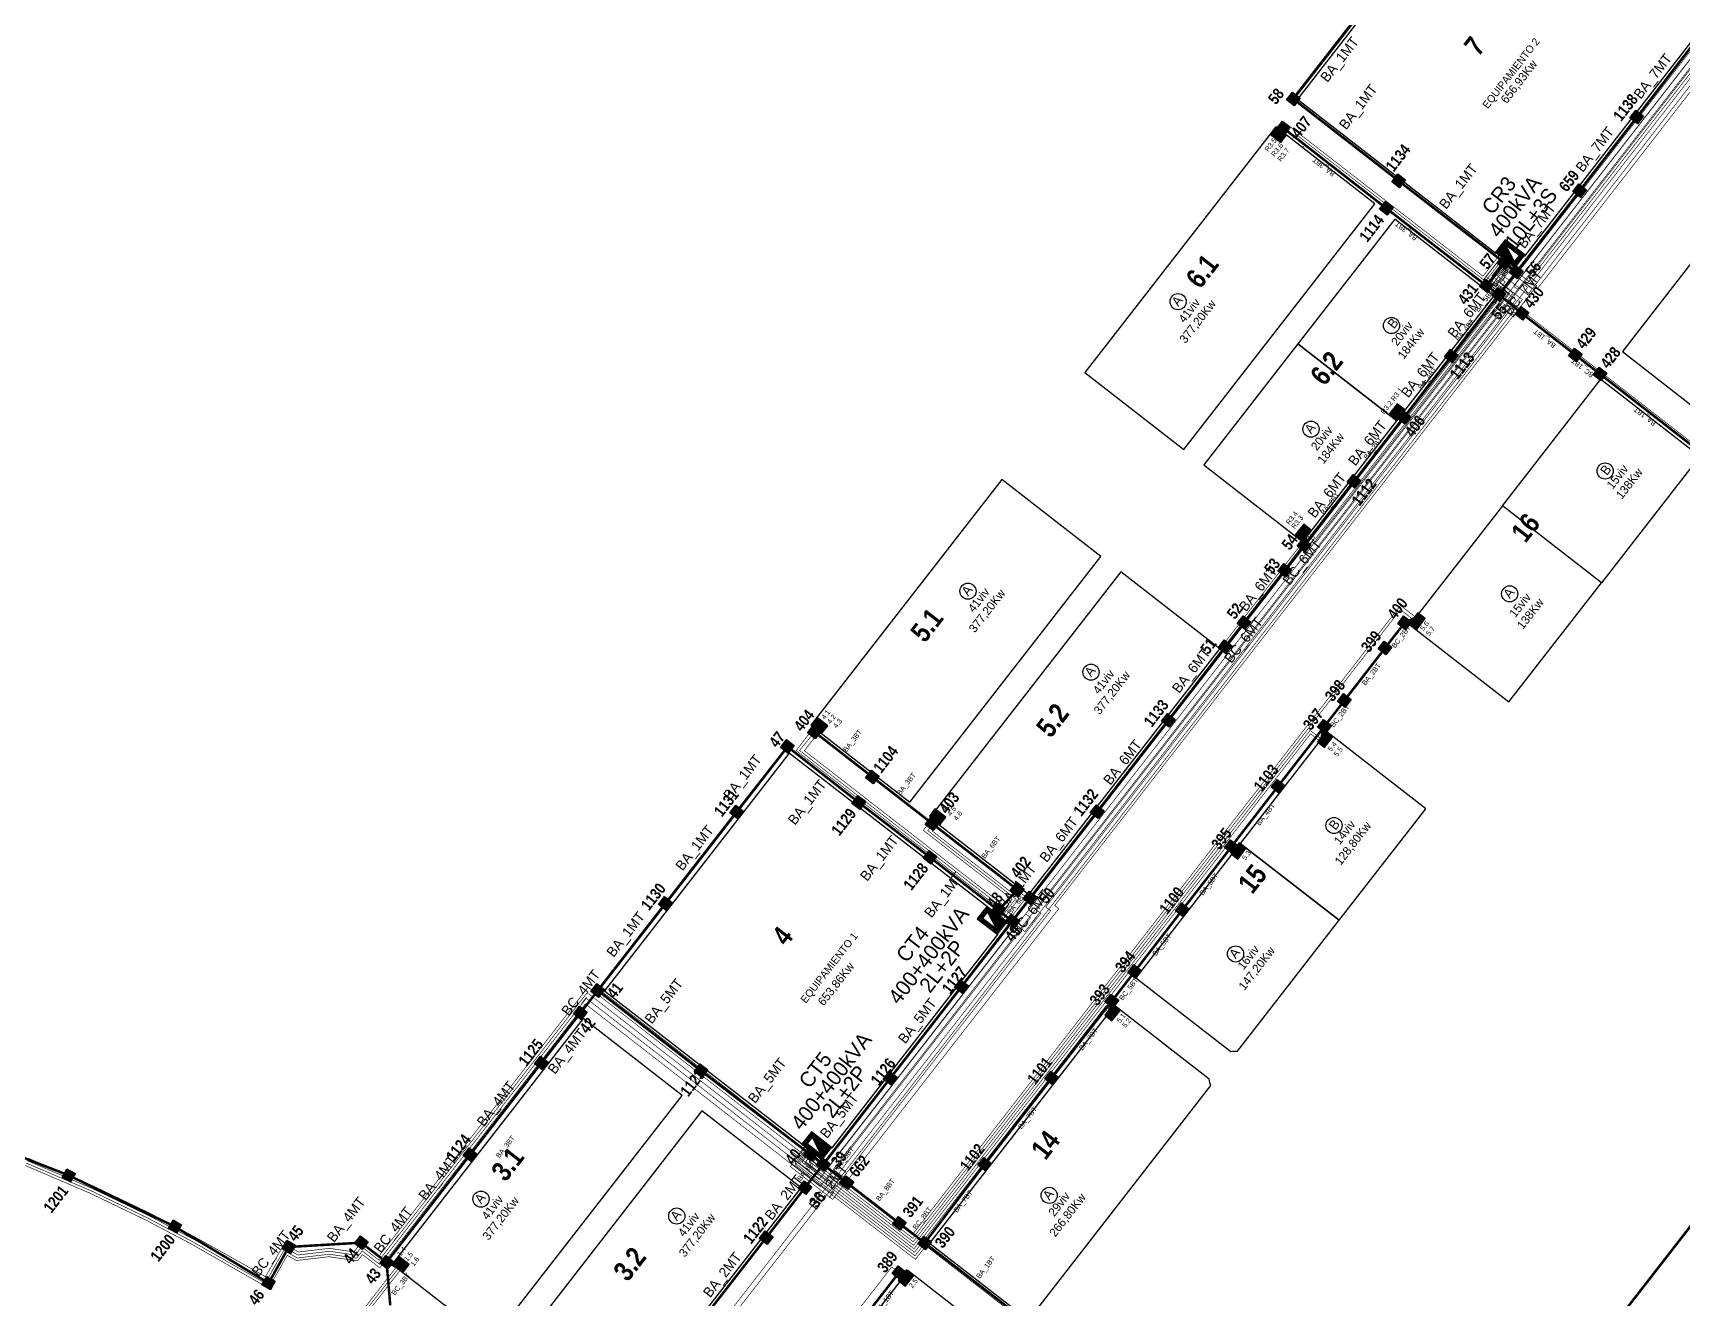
# Model space of a CAD drawing. Header units: metres. Extents: x 750363 to 753809, y 4417932 to 4421953.
# Drawn here: x 751555 to 752212, y 4419710 to 4420214 of the extents above; entities that cross this region are included whole.
import ezdxf
from ezdxf.enums import TextEntityAlignment as Align

# ---------------------------------------------------------------- set-up
doc = ezdxf.new("R2010")
doc.units = ezdxf.units.M
doc.linetypes.add('RAYITAS', pattern=[0.375, 0.25, -0.125])
doc.linetypes.add('TRAZOS2', pattern=[9.525, 6.35, -3.175])
for name, color, linetype in [('----1-verde oscuro', 104, 'Continuous'), ('----AMARILLO', 2, 'Continuous'), ('----CIANO', 150, 'Continuous'), ('--norte h4', 7, 'TRAZOS2'), ('0-MANZANAS', 10, 'Continuous'), ('0-REPARCELACION', 5, 'Continuous'), ('0-SOLAPE', 2, 'TRAZOS2'), ('1-ANILLO-MT', 40, 'Continuous'), ('1-CENTRO REPARTO', 2, 'TRAZOS2'), ('1-CENTRO REPARTO-TXT', 2, 'TRAZOS2'), ('1-CONEXIÓN S.T.', 7, 'Continuous'), ('1-CT', 2, 'TRAZOS2'), ('1-CT-TXT', 3, 'TRAZOS2'), ('1-LINEAS-MT', 7, 'Continuous'), ('2-ARQUETAS-CRUCE', 10, 'Continuous'), ('2-ARQUETAS-PASO', 170, 'Continuous'), ('2-ARQUETAS-TRAFO', 7, 'Continuous'), ('2-CARGAS-BT', 7, 'Continuous'), ('2-HORNACINAS', 7, 'Continuous'), ('2-HORNACINAS-TXT-SIMPLE', 2, 'Continuous'), ('2-LINEAS-BT', 10, 'Continuous'), ('2-TEXTO ZANJA-BT', 7, 'Continuous'), ('2-TEXTO ZANJA-MT', 7, 'Continuous'), ('2-TEXTO-ARQUETA-MT', 7, 'Continuous'), ('2-ZANJAS-BT', 170, 'Continuous'), ('2-ZANJAS-MT', 10, 'Continuous'), ('2-ZANJAS-MT-BT', 82, 'Continuous')]:
    doc.layers.add(name, color=color, linetype=linetype)
doc.styles.add('Century', font='GOTHIC.TTF')
doc.styles.add('Century_1_1000', font='GOTHIC.TTF', dxfattribs={"height": 2})
doc.styles.add('Century_1_2000', font='GOTHIC.TTF', dxfattribs={"height": 4})
doc.styles.add('Century_1_2500', font='GOTHIC.TTF', dxfattribs={"height": 6})
doc.styles.add('Urbanismo_1_1000', font='swisscb.ttf', dxfattribs={"height": 3})
doc.styles.add('Urbanismo_1_2500', font='swisscb.ttf', dxfattribs={"height": 8})

# ---------------------------------------------------------------- blocks, each defined once
blk = doc.blocks.new('ct')
at = {"linetype": 'Continuous'}
h = blk.add_hatch(dxfattribs=at)
h.set_pattern_fill('ANSI31', color=253, scale=0.1, angle=-142.12008, style=0)
h.set_pattern_definition([(45, (0, -5e-10), (-0.2245064, 0.2245064), [])])
h.paths.add_polyline_path([(-1183.13, 162.26), (-1193.03, 162.26), (-1193.03, 156.06), (-1183.13, 156.06)])
h.paths.add_polyline_path([(-1184.63, 160.76), (-1184.63, 157.56), (-1191.53, 157.56), (-1191.53, 160.76)], flags=16)
blk.add_hatch(color=80, dxfattribs=at).paths.add_polyline_path([(-1191.53, 160.76), (-1191.53, 157.56), (-1184.63, 157.56)])
at = {"color": 80, "linetype": 'Continuous'}
blk.add_line((-1184.63, 157.56), (-1191.53, 160.76), dxfattribs=at)
at = {"color": 5, "linetype": 'Continuous'}
blk.add_lwpolyline([(-1193.03, 156.06), (-1183.13, 156.06), (-1183.13, 162.26), (-1193.03, 162.26)], close=True, dxfattribs=at)
at = {"color": 6, "linetype": 'Continuous'}
blk.add_lwpolyline([(-1191.53, 157.56), (-1184.63, 157.56), (-1184.63, 160.76), (-1191.53, 160.76)], close=True, dxfattribs=at)
blk = doc.blocks.new('CR')
at = {"linetype": 'Continuous'}
h = blk.add_hatch(dxfattribs=at)
h.set_pattern_fill('ANSI31', color=252, scale=0.1, angle=-232.12008, style=0)
h.set_pattern_definition([(315, (-159.16208, -1188.08202), (0.2245064, 0.2245064), [])])
h.paths.add_polyline_path([(3.1, -4.95), (3.1, 4.95), (-3.1, 4.95), (-3.1, -4.95)])
h.paths.add_polyline_path([(1.6, -3.45), (-1.6, -3.45), (-1.6, 3.45), (1.6, 3.45)], flags=16)
blk.add_hatch(color=10, dxfattribs=at).paths.add_polyline_path([(1.6, 3.45), (-1.6, 3.45), (-1.6, -3.45)])
at = {"color": 10, "linetype": 'Continuous'}
blk.add_line((-1.6, -3.45), (1.6, 3.45), dxfattribs=at)
at = {"color": 5, "linetype": 'Continuous'}
blk.add_lwpolyline([(-3.1, 4.95), (-3.1, -4.95), (3.1, -4.95), (3.1, 4.95)], close=True, dxfattribs=at)
at = {"color": 6, "linetype": 'Continuous'}
blk.add_lwpolyline([(-1.6, 3.45), (-1.6, -3.45), (1.6, -3.45), (1.6, 3.45)], close=True, dxfattribs=at)
blk = doc.blocks.new('HORNACINA')
at = {"layer": '--norte h4'}
blk.add_hatch(color=141, dxfattribs=at).paths.add_polyline_path([(-3.63, 2.72), (-3.63, -2.72), (0, -2.72), (0, 2.72)])
at = {"layer": '--norte h4', "color": 5}
blk.add_lwpolyline([(-3.63, 2.72), (-3.63, -2.72), (0, -2.72), (0, 2.72)], close=True, dxfattribs=at)
blk = doc.blocks.new('Arqueta 001')
h = blk.add_hatch(color=255)
h.dxf.hatch_style = 1
h.paths.add_polyline_path([(-1.95, 1.95), (0, 0), (1.95, 1.95)])
h.paths.add_polyline_path([(0, 0), (-1.95, -1.95), (1.95, -1.95)])
h = blk.add_hatch(color=256)
h.dxf.hatch_style = 1
h.paths.add_polyline_path([(0, 0), (-1.95, 1.95), (-1.95, -1.95)])
h.paths.add_polyline_path([(1.95, -1.95), (1.95, 1.95), (0, 0)])
h = blk.add_hatch(color=256)
h.dxf.hatch_style = 1
h.paths.add_polyline_path([(1.95, 1.95), (-1.95, 1.95), (0, 0)])
h.paths.add_polyline_path([(0, 0), (-1.95, -1.95), (1.95, -1.95)])
for p, q in [((-1.95, 1.95), (1.95, 1.95)), ((-1.95, -1.95), (-1.95, 1.95)), ((-1.95, 1.95), (1.95, -1.95)), ((1.95, 1.95), (-1.95, -1.95)), ((1.95, 1.95), (1.95, -1.95)), ((1.95, -1.95), (-1.95, -1.95))]:
    blk.add_line(p, q)

msp = doc.modelspace()

# ---------------------------------------------------------------- linework, layer by layer
at = {"layer": '----1-verde oscuro', "const_width": 0.25, "elevation": 1.34}
for points in [[(752139.3, 4420125.31), (752138.66, 4420124.48), (752056.86, 4420188.08), (752131.77, 4420284.42), (752259.2, 4420185.33), (752290.4, 4420225.46), (752293.62, 4420222.97)], [(751867.68, 4419766.49), (751866, 4419764.34), (751870.76, 4419760.64), (751948.34, 4419860.4), (751946.21, 4419862.06), (752138.53, 4420109.39), (752136.3, 4420111.12), (752144.31, 4420121.42)]]:
    msp.add_lwpolyline(points, dxfattribs=at)
at = {"layer": '----1-verde oscuro', "elevation": 1.34}
msp.add_lwpolyline([(752308.28, 4420136.06, 0.25, 0.25, 0), (752304.54, 4420138.97, 0.25, 0.25, 0), (752315.3, 4420152.81, 0.25, 0.25, 0), (752266.6, 4420190.68, 0.25, 0.25, 0), (752259.64, 4420181.74, 0.25, 0.25, 0), (752219.35, 4420213.07, 0.25, 0.25, 0), (752198.48, 4420186.24, 0.25, 0.25, 0), (752140.83, 4420112.09, 0.25, 0.25, 0), (752142.98, 4420110.42, 0.25, 0.25, 0), (751950.65, 4419863.07, 0.25, 0.25, 0), (751952.61, 4419861.56, 0.25, 0.25, 0), (751871.31, 4419757.01, 0.25, 0.25, 0), (751862.65, 4419763.74, 0.25, 0.25, 0), (751865.87, 4419767.89, 0, 0, 0)], format="xyseb", dxfattribs=at)
at = {"layer": '----AMARILLO', "const_width": 0.25, "elevation": 1.34}
msp.add_lwpolyline([(752227.16, 4420412.84), (752229.09, 4420411.33), (752219.42, 4420398.89), (752313.5, 4420325.73), (752230.31, 4420218.74), (752232.05, 4420217.39), (752152.37, 4420114.92), (752154.29, 4420113.42), (751962.21, 4419866.4), (751963.84, 4419865.13), (751873.74, 4419749.26), (751856.87, 4419762.38), (751862.93, 4419770.18)], dxfattribs=at)
at = {"layer": '----CIANO', "const_width": 0.25, "elevation": 1.34}
for points in [[(752407.34, 4420542.67), (752402.04, 4420535.85), (752447.07, 4420500.84), (752337.56, 4420360), (752334.97, 4420362.01), (752222.45, 4420217.31), (752224.64, 4420215.62), (752145.06, 4420113.28), (752147.08, 4420111.71), (751954.95, 4419864.62), (751956.7, 4419863.26), (751872.16, 4419754.55), (751860.55, 4419763.57), (751864.65, 4419768.84)], [(751863.85, 4419769.47), (751858.79, 4419762.96), (751873.11, 4419751.83), (751960.59, 4419864.32), (751958.67, 4419865.82), (752150.67, 4420112.73), (752148.93, 4420114.09), (752228.42, 4420216.32), (752226.41, 4420217.89), (752307.99, 4420322.82), (752555.56, 4420130.32), (752560.26, 4420136.37), (752702.81, 4420025.53), (752700.55, 4420022.62), (752843.37, 4419911.56), (752786.18, 4419838), (752784.97, 4419838.94), (752487.92, 4419456.93), (752489.23, 4419455.9), (752402.1, 4419343.85), (752316.15, 4419410.68), (752319.58, 4419415.09)]]:
    msp.add_lwpolyline(points, dxfattribs=at)
at = {"layer": '0-REPARCELACION'}
for points in [[(752219.38, 4420215.09), (752132.51, 4420282.57), (752058.9, 4420187.8), (752137.95, 4420126.39), (752141.76, 4420131.29), (752149.57, 4420125.22)], [(752089.8, 4420146.07), (752050.31, 4420176.74), (751974.25, 4420078.81), (752013.73, 4420048.14)], [(752097.7, 4420139.94), (752059.1, 4420090.24), (752098.58, 4420059.57), (752137.18, 4420109.27)], [(752217.9, 4420125.16), (752188.42, 4420087.2), (752227.85, 4420056.57), (752257.33, 4420094.53)], [(752059.1, 4420090.24), (752021.63, 4420042.01), (752061.12, 4420011.33), (752098.58, 4420059.57)], [(752140.63, 4420025.68), (752179.83, 4420076.14), (752219.26, 4420045.52), (752180.06, 4419995.05)], [(751980.61, 4420005.49), (751941.12, 4420036.16), (751865.06, 4419938.23), (751904.55, 4419907.56)], [(752140.63, 4420025.68), (752103.77, 4419978.21), (752143.2, 4419947.59), (752180.06, 4419995.05)], [(752028, 4419968.69), (751988.51, 4419999.36), (751912.44, 4419901.43), (751951.93, 4419870.76)], [(752070.64, 4419935.56), (752036.12, 4419891.11), (752075.55, 4419860.49), (752110.07, 4419904.94)], [(751939.54, 4419854.8), (751931.72, 4419860.88), (751935.53, 4419865.77), (751856.47, 4419927.18), (751782.86, 4419832.4), (751861.92, 4419771), (751865.72, 4419775.9), (751873.54, 4419769.83)], [(751813.76, 4419790.68), (751774.27, 4419821.35), (751698.21, 4419723.42), (751737.7, 4419692.75)]]:
    msp.add_lwpolyline(points, close=True, dxfattribs=at)
for points in [[(752036.12, 4419891.11), (751994.58, 4419837.63), (752032.38, 4419808.27, -0.065568), (752035, 4419808.28), (752075.55, 4419860.49)], [(752024.42, 4419794.67, -0.06623), (752023.78, 4419797.22), (751985.99, 4419826.58), (751912.38, 4419731.8), (751950.19, 4419702.44, -0.065568), (751952.8, 4419702.45)], [(751861.15, 4419753.87), (751821.66, 4419784.54), (751745.6, 4419686.61), (751781, 4419659.11, -0.043615), (751788.26, 4419660.03)], [(751903.79, 4419720.75), (751870.09, 4419677.35), (751909.52, 4419646.72), (751942.23, 4419688.84, -0.06623), (751941.58, 4419691.4)]]:
    msp.add_lwpolyline(points, format="xyb", close=True, dxfattribs=at)
at = {"layer": '0-REPARCELACION', "color": 6}
for centre in [(752011.4, 4420107.06), (752096.42, 4420097.54), (752064.34, 4420056.24), (752181.56, 4420039.58), (751927.64, 4419991.66), (752143.53, 4419990.61), (751976.68, 4419959.4, -1.34), (752073.5, 4419898.29), (752034.29, 4419847.1), (751733.62, 4419749.37), (751960.03, 4419750.86, -1.34), (751811.62, 4419742.63)]:
    msp.add_circle(centre, 3.22, dxfattribs=at)
at = {"layer": '0-SOLAPE', "const_width": 1, "elevation": 1.34, "flags": 128}
msp.add_lwpolyline([(751237.24, 4418479), (753046.04, 4420807.81)], dxfattribs=at)
at = {"layer": '1-ANILLO-MT'}
for points in [[(752145.53, 4420120.92, 0.25, 0.25, 0), (752143.96, 4420118.9, 0.25, 0.25, 0), (752150.17, 4420114.07, 0.25, 0.25, 0), (752315.79, 4420327.17, 0.25, 0.25, 0), (752314.44, 4420325.43, 0.25, 0.25, 0), (752315.79, 4420327.17, 0.25, 0.25, 0), (752702.59, 4420026.74, 0.25, 0.25, 0), (752838.01, 4420200.91, 0.25, 0.25, 0), (752845.17, 4420195.35, 0.25, 0.25, 0), (752841.13, 4420190.15, 0, 0, 0)], [(752391.27, 4419511.36, 0.25, 0.25, 0), (752396.21, 4419517.72, 0.25, 0.25, 0), (752482.45, 4419450.74, 0.25, 0.25, 0), (752842.74, 4419914.09, 0.25, 0.25, 0), (752704.5, 4420021.46, 0.25, 0.25, 0), (752316.32, 4420322.96, 0.25, 0.25, 0), (752150.7, 4420109.85, 0.25, 0.25, 0), (752140.42, 4420117.85, 0.25, 0.25, 0), (752143.84, 4420122.24, 0, 0, 0)]]:
    msp.add_lwpolyline(points, format="xyseb", dxfattribs=at)
at = {"layer": '1-CONEXIÓN S.T.', "color": 212}
for points in [[(751552.46, 4419763.72, 0.25, 0.25, 0), (751578.11, 4419752.75, 0.25, 0.25, 0), (751600.76, 4419741.86, 0.25, 0.25, 0), (751618.59, 4419732.45, 0.25, 0.25, 0), (751648.62, 4419715.32, 0.25, 0.25, 0), (751656.06, 4419728.36, 0.25, 0.25, 0), (751660.43, 4419725.91, 0.25, 0.25, 0), (751673.1, 4419727.41, 0.25, 0.25, 0), (751684.03, 4419725.84, 0.25, 0.25, 0), (751686.29, 4419728.75, 0.25, 0.25, 0), (751693.14, 4419723.43, 0.25, 0.25, 0), (751775.56, 4419829.42, 0.25, 0.25, 0), (751856.27, 4419766.66, 0.25, 0.25, 0), (751860.14, 4419763.66, 0.25, 0.25, 0), (751868.38, 4419757.25, 0.25, 0.25, 0), (752309.46, 4420324.49, 0.25, 0.25, 0), (752697.98, 4420022.41, 0.25, 0.25, 0), (752841.82, 4419911.01, 0.25, 0.25, 0), (752791.49, 4419846.27, 0.25, 0.25, 0), (752797.59, 4419841.53, 0, 0, 0)], [(751553.24, 4419765.67, 0.25, 0.25, 0), (751578.98, 4419754.66, 0.25, 0.25, 0), (751601.71, 4419743.73, 0.25, 0.25, 0), (751619.57, 4419734.3, 0.25, 0.25, 0), (751647.75, 4419718.49, 0.25, 0.25, 0), (751655.18, 4419731.52, 0.25, 0.25, 0), (751660.91, 4419728.31, 0.25, 0.25, 0), (751673.13, 4419729.76, 0.25, 0.25, 0), (751683.02, 4419728.33, 0.25, 0.25, 0), (751685.88, 4419732.02, 0.25, 0.25, 0), (751692.87, 4419726.58, 0.25, 0.25, 0), (751776.32, 4419833.9, 0.25, 0.25, 0), (751858.73, 4419769.82, 0.25, 0.25, 0), (751867.83, 4419762.75, 0.25, 0.25, 0), (752141.73, 4420114.92, 0.25, 0.25, 0), (752138.65, 4420117.32, 0.25, 0.25, 0), (752142.99, 4420122.9, 0, 0, 0)]]:
    msp.add_lwpolyline(points, format="xyseb", dxfattribs=at)
at = {"layer": '1-CONEXIÓN S.T.', "color": 212, "const_width": 0.25}
for points in [[(751552.85, 4419764.7), (751578.54, 4419753.7), (751601.24, 4419742.79), (751619.08, 4419733.38), (751648.18, 4419716.9), (751655.62, 4419729.94), (751660.67, 4419727.11), (751673.11, 4419728.59), (751683.52, 4419727.09), (751686.09, 4419730.38), (751693.01, 4419725), (751775.94, 4419831.66), (751868.03, 4419760.06), (752308.79, 4420326.91), (752698.67, 4420024.09), (752837.72, 4420203.04), (752847.28, 4420195.61), (752842.31, 4420189.23)], [(752390.08, 4419512.28), (752395.95, 4419519.83), (752482.32, 4419452.74), (752838.95, 4419911.34), (752310.12, 4420322.08), (751868.74, 4419754.44), (751859.69, 4419761.48), (751854.9, 4419765.19), (751775.18, 4419827.18), (751693.33, 4419721.92), (751686.41, 4419727.3), (751684.44, 4419724.77), (751672.99, 4419726.42), (751660.1, 4419724.9), (751656.41, 4419726.97), (751648.96, 4419713.91), (751618.1, 4419731.52), (751600.29, 4419740.92), (751577.68, 4419751.79), (751552.07, 4419762.75)]]:
    msp.add_lwpolyline(points, dxfattribs=at)
at = {"layer": '1-LINEAS-MT', "color": 80, "const_width": 0.25}
for points in [[(752139.2, 4420125.85), (752138.54, 4420125), (752057.63, 4420187.91), (752133.79, 4420285.86), (752222.31, 4420217.03), (752230.81, 4420210.43), (752345.85, 4420358.54), (752337.35, 4420365.15), (752337.35, 4420365.15), (752248.38, 4420434.33), (752248.53, 4420434.53), (752317.84, 4420523.66), (752406.88, 4420454.5), (752449.12, 4420508.88), (752409.51, 4420539.68), (752410.14, 4420540.49)], [(752292.43, 4420221.46), (752289.3, 4420223.9), (752259.48, 4420185.51), (752229.53, 4420208.78), (752154.71, 4420112.44), (752143.49, 4420121.16), (752144.14, 4420122.01)]]:
    msp.add_lwpolyline(points, dxfattribs=at)
at = {"layer": '1-LINEAS-MT', "color": 10, "const_width": 0.25}
for points in [[(752141.59, 4420123.99), (752136.4, 4420117.33), (752148.57, 4420107.87), (751874.14, 4419754.56), (751873.42, 4419753.63), (751871.08, 4419750.62), (751871.1, 4419750.6), (751795.42, 4419653.26), (751787.48, 4419656.96), (751779.34, 4419656.79), (751775.2, 4419659.13), (751746.78, 4419622.58), (751751.04, 4419617.35), (751752.37, 4419607.87), (751670.68, 4419502.81), (751729.39, 4419457.16), (751728.82, 4419456.43)], [(751866.04, 4419767.76), (751865.5, 4419767.06), (751875.36, 4419759.39), (751868.89, 4419751.06), (751868.91, 4419751.04), (751793.93, 4419654.61), (751787.15, 4419657.95), (751779.6, 4419657.8), (751774.16, 4419661.05), (751744.69, 4419623.16), (751750.06, 4419616.95), (751750.56, 4419608.8), (751669.08, 4419504.01), (751617.22, 4419544.3), (751616.69, 4419543.62)]]:
    msp.add_lwpolyline(points, dxfattribs=at)
for points, elevation in [([(752140.37, 4420124.94), (752134.15, 4420117.02), (752145.96, 4420107.84), (751950.37, 4419855.97), (751940.04, 4419864), (751939.18, 4419862.89)], 0), ([(751864.56, 4419767.78), (751865.11, 4419768.48)], 1.34)]:
    msp.add_lwpolyline(points, dxfattribs=dict(at, elevation=elevation))
at = {"layer": '1-LINEAS-MT', "color": 10}
msp.add_lwpolyline([(751938.37, 4419863.52, 0.25, 0.25, 0), (751939.23, 4419864.63, 0.25, 0.25, 0), (751855.99, 4419929.36, 0.25, 0.25, 0), (751780.92, 4419832.82, 0.25, 0.25, 0), (751863.71, 4419768.44, 0.25, 0.25, 0), (751864.56, 4419767.78, 0, 0, 0)], format="xyseb", dxfattribs=at)
at = {"layer": '2-LINEAS-BT', "const_width": 0.25}
for points in [[(752139.45, 4420125.65), (752132.89, 4420117.21), (752054.65, 4420177.89), (752052.46, 4420175.07)], [(752056.75, 4420171.73), (752058.33, 4420173.76), (752133.07, 4420115.81), (752140.24, 4420125.04)], [(752141.03, 4420124.43), (752133.25, 4420114.41), (752062.01, 4420169.62), (752061.05, 4420168.39)], [(752144.18, 4420121.97), (752138.25, 4420114.34), (752143.42, 4420110.32), (752066.35, 4420011.14), (752062.64, 4420014.02)], [(752143.39, 4420122.59), (752136.85, 4420114.16), (752142.02, 4420110.15), (752066.28, 4420012.69), (752063.36, 4420014.96)], [(752142.61, 4420123.2), (752135.45, 4420113.98), (752140.62, 4420109.97), (752102.05, 4420060.32), (752099.92, 4420061.97)], [(752141.82, 4420123.81), (752134.04, 4420113.81), (752139.21, 4420109.79), (752101.9, 4420061.76), (752100.56, 4420062.8)], [(752144.97, 4420121.36), (752139.66, 4420114.51), (752144.83, 4420110.5), (752142.76, 4420107.84), (752219.23, 4420048.44), (752217.83, 4420046.63)], [(751867.37, 4419766.72), (751865.75, 4419764.64), (751905.65, 4419733.78), (752097.59, 4419981.22), (752099.99, 4419984.32), (752104.98, 4419980.44)], [(751868.16, 4419766.11), (751867.16, 4419764.82), (751905.47, 4419735.18), (752096.8, 4419981.84), (752100.01, 4419985.97), (752105.79, 4419981.48)], [(751866.49, 4419937.6), (751859.16, 4419928.15), (751939.19, 4419865.99), (751937.68, 4419864.06)], [(751867.48, 4419936.67), (751860.52, 4419928.2), (751940.59, 4419866.17), (751938.47, 4419863.44)], [(751868.57, 4419935.98), (751862.46, 4419928.11), (751941.99, 4419866.34), (751939.26, 4419862.83)], [(752068.05, 4419933.07), (752063.99, 4419936.22), (751905.82, 4419732.37), (751864.35, 4419764.47), (751866.58, 4419767.34)], [(752067.43, 4419932.28), (752064.16, 4419934.82), (751906, 4419730.97), (751862.94, 4419764.29), (751865.79, 4419767.95)], [(751913.51, 4419901.08), (751909.86, 4419896.37), (751945.23, 4419868.89), (751940.05, 4419862.22)], [(751914.68, 4419900.16), (751911.64, 4419896.25), (751946.64, 4419869.06), (751940.84, 4419861.6)], [(751915.9, 4419899.17), (751913.47, 4419896.05), (751948.04, 4419869.24), (751941.63, 4419860.99)], [(751865, 4419768.56), (751861.54, 4419764.11), (751906.18, 4419729.57), (752032.19, 4419891.95), (752034.63, 4419890.06)], [(751863.42, 4419769.79), (751858.73, 4419763.75), (751906.54, 4419726.77), (751982.57, 4419824.67), (751983.3, 4419824.11)], [(751984.29, 4419825.38), (751982.77, 4419826.56), (751906.36, 4419728.17), (751860.14, 4419763.93), (751864.21, 4419769.18)], [(751862.63, 4419770.41), (751857.33, 4419763.58), (751906.71, 4419725.36), (751910.89, 4419730.74), (752056.18, 4419617.89), (752057.96, 4419620.19), (752059.19, 4419621.77)], [(751700.03, 4419722.51), (751698.67, 4419720.75), (751698.67, 4419720.75), (751670.72, 4419684.77), (751663.53, 4419690.36), (751579.93, 4419582.73), (751614.61, 4419555.78), (751609.5, 4419549.21)], [(751700.82, 4419721.89), (751700.07, 4419720.93), (751700.07, 4419720.93), (751670.9, 4419683.36), (751663.7, 4419688.95), (751581.33, 4419582.9), (751616.02, 4419555.96), (751610.29, 4419548.6)], [(751611.08, 4419547.98), (751617.42, 4419556.14), (751582.73, 4419583.08), (751663.88, 4419687.55), (751671.07, 4419681.96), (751700.25, 4419719.52), (751700.23, 4419719.54), (751701.59, 4419721.29)], [(751901.51, 4419719.08), (751897.29, 4419722.36), (751824.97, 4419629.26), (751826.68, 4419616.81), (751833.17, 4419611.77), (751806.69, 4419577.68), (751800.27, 4419582.66), (751787.09, 4419580.74), (751705.64, 4419475.87), (751728.23, 4419458.32), (751727.41, 4419457.27)]]:
    msp.add_lwpolyline(points, dxfattribs=at)
at = {"layer": '2-ZANJAS-BT', "const_width": 1}
for points in [[(752053.36, 4420176.23), (752052.46, 4420175.07)], [(752061.58, 4420009.99), (752062.63, 4420014.02)], [(752101.62, 4419979.06), (752105.29, 4419980.84)], [(752093.86, 4419969.03), (752077.67, 4419948.11)], [(751866.42, 4419935.55), (751867.44, 4419936.86)], [(751889.55, 4419917.64), (751866.46, 4419935.6)], [(752051.17, 4419913.86), (752069.73, 4419937.84)], [(752069.73, 4419937.84), (752068.57, 4419933.73)], [(751913.39, 4419899.07), (751889.55, 4419917.64)], [(752051.17, 4419913.86), (752032.62, 4419889.88)], [(751913.39, 4419899.07), (751914.41, 4419900.38)], [(751947.27, 4419872.75), (751913.39, 4419899.07)], [(752013.12, 4419864.68), (752032.73, 4419889.89)], [(752032.62, 4419889.88), (752033.79, 4419888.97)], [(751939.6, 4419864.25), (751938.7, 4419863.08)], [(752013.12, 4419864.68), (751994.1, 4419840.09)], [(751960.97, 4419797.63), (751984.97, 4419828.3)], [(751984.97, 4419828.3), (751983.84, 4419824.8)], [(751864.77, 4419767.27), (751865.5, 4419768.17)], [(751934.28, 4419763.28), (751910.42, 4419731.94)], [(751900.33, 4419739.74), (751879.39, 4419755.94)], [(751946.99, 4419703.62), (751910.4, 4419731.92)], [(751700.6, 4419722.06), (751695.98, 4419724.18)], [(751884.2, 4419699.56), (751900.18, 4419720.11)], [(751900.18, 4419720.11), (751901.51, 4419719.08)]]:
    msp.add_lwpolyline(points, dxfattribs=at)
at = {"layer": '2-ZANJAS-BT', "const_width": 1, "elevation": 1.34}
for points in [[(752094.33, 4420144.29), (752053.36, 4420176.23)], [(752134.23, 4420113.4), (752094.33, 4420144.29)], [(752139.2, 4420109.93), (752134.23, 4420113.4)], [(752148.36, 4420102.4), (752169.68, 4420085.84)], [(752179.51, 4420078.23), (752218.69, 4420047.74)], [(752101.38, 4420060.95), (752100.02, 4420062.02)], [(751934.29, 4419763.3), (751960.97, 4419797.63)]]:
    msp.add_lwpolyline(points, dxfattribs=at)
at = {"layer": '2-ZANJAS-BT', "linetype": 'RAYITAS', "ltscale": 4, "const_width": 1, "elevation": 1.34}
for points in [[(752134.23, 4420113.4), (752141.31, 4420122.6)], [(752139.2, 4420109.92), (752148.38, 4420102.38)], [(752169.7, 4420085.83), (752179.51, 4420078.23)]]:
    msp.add_lwpolyline(points, dxfattribs=at)
at = {"layer": '2-ZANJAS-BT', "linetype": 'RAYITAS', "ltscale": 4, "const_width": 1}
for points in [[(752101.62, 4419979.06), (752093.86, 4419969.03)], [(752077.67, 4419948.11), (752069.73, 4419937.84)], [(751939.78, 4419864.3), (751947.27, 4419872.75)], [(751994.1, 4419840.09), (751984.97, 4419828.3)], [(751879.39, 4419755.94), (751869.96, 4419763.25)], [(751910.42, 4419731.94), (751900.33, 4419739.74)], [(751695.98, 4419724.18), (751697.46, 4419707.02)]]:
    msp.add_lwpolyline(points, dxfattribs=at)
at = {"layer": '2-ZANJAS-MT', "const_width": 1}
for points in [[(752057.31, 4420187.84), (752083.21, 4420221.06)], [(752194.24, 4420180.67), (752221.27, 4420215.66)], [(752099.26, 4420155.22), (752057.31, 4420187.85)], [(752171.38, 4420151.31), (752194.24, 4420180.67)], [(752141.4, 4420122.61), (752099.26, 4420155.22)], [(752171.4, 4420151.21), (752146.21, 4420118.86)], [(752141.4, 4420122.61), (752142.14, 4420123.56)], [(752037.6, 4419979.12), (752053.81, 4419999.99)], [(751979.15, 4419903.75), (752007.54, 4419940.25)], [(751835.44, 4419903.71), (751855.78, 4419929.68)], [(751952.39, 4419869.41), (751979.15, 4419903.75)], [(751912.6, 4419885.55), (751939.76, 4419864.45)], [(751780.14, 4419832.53), (751807.05, 4419867.18)], [(751939.76, 4419864.45), (751938.79, 4419863.2)], [(751939.76, 4419864.45), (751945.24, 4419860.2)], [(751821.27, 4419800.54), (751780.14, 4419832.53)], [(751896.69, 4419797.58), (751925.08, 4419834.09)], [(751729.3, 4419767.08), (751757.65, 4419803.58)], [(751864.77, 4419767.25), (751821.26, 4419800.52)], [(751896.69, 4419797.58), (751869.93, 4419763.24)], [(751729.3, 4419767.08), (751695.98, 4419724.18)], [(751685.88, 4419732.02), (751657.02, 4419730.3)]]:
    msp.add_lwpolyline(points, dxfattribs=at)
at = {"layer": '2-ZANJAS-MT', "linetype": 'RAYITAS', "ltscale": 4, "const_width": 1}
for points in [[(752139.2, 4420109.93), (752146.21, 4420118.86)], [(752053.83, 4419999.97), (752061.54, 4420009.99)], [(752030.13, 4419969.5), (752037.6, 4419979.12)], [(751945.24, 4419860.2), (751952.39, 4419869.41)], [(751780.14, 4419832.53), (751773.18, 4419823.5)], [(751862.74, 4419753.99), (751869.93, 4419763.24)], [(751695.98, 4419724.18), (751685.88, 4419732.02)]]:
    msp.add_lwpolyline(points, dxfattribs=at)
at = {"layer": '2-ZANJAS-MT', "const_width": 1}
for points, elevation in [([(752007.54, 4419940.25), (752030.13, 4419969.5)], 0), ([(751884.16, 4419907.45), (751855.66, 4419929.77)], 0), ([(751807.07, 4419867.21), (751835.44, 4419903.71)], 0), ([(751912.6, 4419885.55), (751884.16, 4419907.45)], 0), ([(751925.08, 4419834.09), (751945.24, 4419860.2)], 0), ([(751757.65, 4419803.58), (751773.17, 4419823.56)], 0), ([(751525.44, 4419775.99), (751569.33, 4419758.84)], 1.34), ([(751569.33, 4419758.84), (751611.62, 4419738.42)], 1.34), ([(751847.24, 4419733.99), (751862.74, 4419753.99)], 0), ([(751611.62, 4419738.42), (751648.96, 4419715.91)], 1.34), ([(751818.86, 4419697.49), (751847.24, 4419733.99)], 0)]:
    msp.add_lwpolyline(points, dxfattribs=dict(at, elevation=elevation))
at = {"layer": '2-ZANJAS-MT', "linetype": 'RAYITAS', "ltscale": 4, "const_width": 1, "elevation": 0}
msp.add_lwpolyline([(751657.02, 4419730.3), (751648.96, 4419715.91)], dxfattribs=at)
at = {"layer": '2-ZANJAS-MT-BT', "const_width": 1}
for points in [[(752146.21, 4420118.86), (752141.31, 4420122.6)], [(752061.58, 4420009.99), (752081.32, 4420035.4)], [(751869.96, 4419763.25), (751864.79, 4419767.25)]]:
    msp.add_lwpolyline(points, dxfattribs=at)
at = {"layer": '2-ZANJAS-MT-BT', "const_width": 1, "elevation": 1.34}
for points in [[(752120.25, 4420085.39), (752139.19, 4420109.93)], [(752101.38, 4420060.95), (752120.29, 4420085.44)], [(752081.44, 4420035.42), (752101.22, 4420060.89)]]:
    msp.add_lwpolyline(points, dxfattribs=at)

# ---------------------------------------------------------------- block references
at = {"layer": '1-CENTRO REPARTO'}
for name, p, rotation in [('CR', (752143.71, 4420126.26), 52.13185961204845), ('ct', (751027.08, 4420625.67, 1.34), 142.1318596409795)]:
    msp.add_blockref(name, p, dxfattribs=dict(at, rotation=rotation))
at = {"layer": '1-CT', "rotation": 142.1318596409795}
for p in [(751096.94, 4420715.5, 1.34), (751096.94, 4420715.5, 1.34), (751027.08, 4420625.67, 1.34)]:
    msp.add_blockref('ct', p, dxfattribs=at)
at = {"layer": '2-ARQUETAS-CRUCE'}
for p, rotation in [((752057.31, 4420187.84), 52.16329557934349), ((752146.13, 4420118.85), 52.16329557934349), ((752134.23, 4420113.4, 1.34), 52.16329557721644), ((752139.2, 4420109.93), 52.16329557934349), ((751855.66, 4419929.77), 52.16329557934349), ((751947.27, 4419872.75), 52.16329557652764), ((751945.24, 4419860.2), 52.16329557934349), ((751780.14, 4419832.53), 52.16329557934349), ((751869.93, 4419763.24), 52.16329557934349), ((751910.42, 4419731.94), 322.270419406321), ((751695.98, 4419724.18), 52.16329557934349)]:
    msp.add_blockref('Arqueta 001', p, dxfattribs=dict(at, rotation=rotation))
at = {"layer": '2-ARQUETAS-PASO'}
for p, rotation in [((752053.34, 4420176.23), 52.16329557721644), ((752194.15, 4420180.66), 52.16329557934349), ((752099.26, 4420155.22), 52.16329557934349), ((752171.38, 4420151.31), 52.16329557934349), ((752094.33, 4420144.29, 1.34), 52.16329557721644), ((752148.38, 4420102.41, 1.34), 52.16329557721644), ((752120.25, 4420085.39, 1.34), 52.16329557721644), ((752169.7, 4420085.85, 1.34), 52.16329557721644), ((752179.51, 4420078.23, 1.34), 52.16329557721644), ((752101.38, 4420060.95, 1.34), 52.16329557721644), ((752081.44, 4420035.42, 1.34), 52.16329557721644), ((752061.58, 4420009.99), 52.16329557934349), ((752053.81, 4419999.99), 52.16329557934349), ((752037.6, 4419979.12), 52.16329557934349), ((752101.62, 4419979.06), 322.270419406321), ((752030.13, 4419969.5), 52.16329557934349), ((752093.86, 4419969.03), 322.270419406321), ((752077.67, 4419948.11), 322.270419406321), ((752007.54, 4419940.25), 52.16329557934349), ((751866.42, 4419935.55), 52.16329557652764), ((752069.73, 4419937.84), 322.270419406321), ((751889.55, 4419917.64), 52.16329557652764), ((752051.17, 4419913.86), 322.270419406321), ((751884.16, 4419907.45), 52.16329557934349), ((751835.44, 4419903.71), 52.16329557934349), ((751979.15, 4419903.75), 52.16329557934349), ((751913.39, 4419899.07), 52.16329557652764), ((752032.62, 4419889.88), 322.270419406321), ((751912.56, 4419885.55), 52.16329557934349), ((751952.39, 4419869.41), 52.16329557934349), ((751807.05, 4419867.21), 52.16329557934349), ((752013.12, 4419864.68, 1.34), 322.270419406321), ((751994.1, 4419840.09), 322.270419406321), ((751925.08, 4419834.09), 52.16329557934349), ((751984.97, 4419828.3), 322.270419406321), ((751773.17, 4419823.56), 52.16329557934349), ((751757.65, 4419803.58), 52.16329557934349), ((751821.26, 4419800.52), 52.16329557934349), ((751896.69, 4419797.58), 52.16329557934349), ((751960.97, 4419797.63, 2.68), 322.270419406321), ((751729.26, 4419767.08), 52.16329557934349), ((751934.27, 4419763.29, 1.34), 322.270419406321), ((751569.33, 4419758.84, 1.34), 60.29154990221708), ((751879.39, 4419755.94), 322.270419406321), ((751862.74, 4419753.99), 52.16329557934349), ((751611.62, 4419738.42, 1.34), 60.29154990221708), ((751900.33, 4419739.74), 322.270419406321), ((751657.02, 4419730.3), 60.29154990221708), ((751685.88, 4419732.02), 52.16329557934349), ((751847.24, 4419733.99), 52.16329557934349), ((751900.22, 4419720.08), 232.1632955753897), ((751648.96, 4419715.91), 60.29154990221708)]:
    msp.add_blockref('Arqueta 001', p, dxfattribs=dict(at, rotation=rotation))
at = {"layer": '2-ARQUETAS-TRAFO', "rotation": 52.16329557934349}
for p in [(752141.31, 4420122.6), (751939.76, 4419864.45), (751864.77, 4419767.25)]:
    msp.add_blockref('Arqueta 001', p, dxfattribs=at)
at = {"layer": '2-HORNACINAS'}
for p, rotation in [((752050.23, 4420172.21), 232.1262165958656), ((752097.06, 4420064.2), 142.1262165948261), ((752059.77, 4420016.25), 142.1262165948261), ((752105.29, 4419980.84), 142.1262165948261), ((751867.44, 4419936.86), 232.1262165958656), ((752068.57, 4419933.73), 142.1262165948261), ((751914.41, 4419900.38), 232.1262165958656), ((752034.03, 4419889.29), 142.1262165948261), ((751983.84, 4419824.8), 142.1262165948261), ((751700.6, 4419722.06), 232.1262165958656), ((751901.51, 4419719.08), 142.1262165948261)]:
    msp.add_blockref('HORNACINA', p, dxfattribs=dict(at, rotation=rotation))

# ---------------------------------------------------------------- texts
at = {"layer": '0-MANZANAS', "char_height": 8, "attachment_point": 1, "rotation": 52.1633, "style": 'Urbanismo_1_2500'}
for s, insert in [('\\pxqc;7', (752117.76, 4420200.32, 1.34)), ('\\pxqc;6.1', (752009.17, 4420110.63, 1.34)), ('\\pxqc;6.2', (752058.73, 4420071.94, 1.34)), ('\\pxqc;16', (752138.05, 4420008.38, 1.34)), ('\\pxqc;5.1', (751899.47, 4419969.57, 1.34)), ('\\pxqc;5.2', (751949.6, 4419931.62, 1.34)), ('\\pxqc;15', (752029.2, 4419868.42, 1.34)), ('\\pxqc;4', (751841.92, 4419845.66, 1.34)), ('\\pxqc;14', (751946.75, 4419762.41, 1.34)), ('\\pxqc;3.1', (751732.4, 4419754.77, 1.34)), ('\\pxqc;3.2', (751781.06, 4419714.93, 1.34))]:
    msp.add_mtext_dynamic_manual_height_columns(s, width=28.0708, gutter_width=40, heights=[0], dxfattribs=dict(at, insert=insert))
at = {"layer": '0-REPARCELACION', "color": 5, "char_height": 3, "width": 72.8802, "attachment_point": 1, "rotation": 52.1633, "style": 'Century'}
for s, insert in [('EQUIPAMIENTO 2', (752132.39, 4420185.57)), ('EQUIPAMIENTO 1', (751860.69, 4419829.05))]:
    msp.add_mtext(s, dxfattribs=dict(at, insert=insert))
at = {"layer": '0-REPARCELACION', "color": 3, "char_height": 3.75, "width": 7.0666, "attachment_point": 1, "rotation": 52.1633, "style": 'Century'}
for s, insert in [('A', (752008.48, 4420107.21)), ('B', (752094.46, 4420098.28)), ('A', (752061.43, 4420056.39)), ('B', (752179.29, 4420039.85)), ('A', (751924.73, 4419991.8)), ('A', (752140.61, 4419990.76)), ('A', (751973.76, 4419959.55, -1.34)), ('B', (752071.11, 4419898.46)), ('A', (752031.37, 4419847.24)), ('A', (751957.11, 4419751.01, -1.34)), ('A', (751730.71, 4419749.51)), ('A', (751808.71, 4419742.77))]:
    msp.add_mtext(s, dxfattribs=dict(at, insert=insert))
at = {"layer": '1-CENTRO REPARTO-TXT', "style": 'Century_1_2500'}
for s, p in [('CR3', (752141.55, 4420147.62, 1.34)), ('400kVA', (752147.91, 4420143.16, 1.34)), ('10L+3S', (752154.34, 4420138.4, 1.34))]:
    msp.add_text(s, height=6, rotation=52.13186, dxfattribs=at).set_placement(p, align=Align.CENTER)
at = {"layer": '1-CT-TXT', "color": 5, "style": 'Century_1_2500'}
for s, p in [('400+400kVA', (751914.28, 4419844.72, 1.34)), ('CT4', (751907.93, 4419849.18, 1.34)), ('2L+2P', (751919.7, 4419840.36, 1.34)), ('400+400kVA', (751875.51, 4419794.58, 1.34)), ('CT5', (751869.15, 4419799.03, 1.34)), ('2L+2P', (751880.86, 4419790.41, 1.34))]:
    msp.add_text(s, height=6, rotation=52.13186, dxfattribs=at).set_placement(p, align=Align.CENTER)
at = {"layer": '2-CARGAS-BT', "color": 5, "char_height": 3.4, "width": 7.0666, "attachment_point": 1, "rotation": 52.1633, "style": 'Century'}
for s, insert in [('656,93Kw', (752139.64, 4420187.83)), ('377,20Kw', (752011.61, 4420092.26)), ('41viv', (752011.24, 4420100.4)), ('20viv', (752096, 4420091.22)), ('184Kw', (752098.59, 4420085.93)), ('20viv', (752064.02, 4420049.5)), ('184Kw', (752066.61, 4420044.21)), ('15viv', (752181.84, 4420034.1)), ('138Kw', (752185.53, 4420030.16, -1.34)), ('377,20Kw', (751927.7, 4419976.91)), ('41viv', (751927.32, 4419985.05)), ('15viv', (752143.07, 4419982.96)), ('138Kw', (752146.11, 4419978.26)), ('377,20Kw', (751977.47, 4419944.28, -1.34)), ('41viv', (751977.1, 4419952.42, -1.34)), ('14viv', (752073.13, 4419892.41)), ('128,80Kw', (752073.5, 4419884.26)), ('16viv', (752034.78, 4419842.55)), ('147,20Kw', (752035.15, 4419834.41)), ('653,86Kw', (751867.5, 4419828.2)), ('29viv', (751959.39, 4419744.27, -1.34)), ('377,20Kw', (751733.9, 4419734.78)), ('41viv', (751733.53, 4419742.92)), ('266,80Kw', (751959.77, 4419736.13, -1.34)), ('377,20Kw', (751812.15, 4419728.06)), ('41viv', (751811.78, 4419736.2))]:
    msp.add_mtext(s, dxfattribs=dict(at, insert=insert))
at = {"layer": '2-HORNACINAS-TXT-SIMPLE', "char_height": 2, "attachment_point": 1, "rotation": 52.1633, "style": 'Century_1_1000'}
for s, insert in [('R3.5', (752045.68, 4420167.92, 1.34)), ('R3.6', (752048.28, 4420165.9, 1.34)), ('R3.7', (752050.79, 4420163.95, 1.34)), ('R3.2', (752091.91, 4420063.26, 1.34)), ('R3.1', (752095.94, 4420068.44, 1.34)), ('R3.4', (752054.12, 4420019.15, 1.34)), ('R3.3', (752056.3, 4420017.53, 1.34)), ('\\pxql;5.6', (752107.63, 4419976.92, -1.34)), ('\\pxql;5.7', (752109.94, 4419974.92, -1.34)), ('\\pxql;4.1', (751869.01, 4419941.58, -1.34)), ('\\pxql;4.2', (751871.32, 4419939.79, -1.34)), ('\\pxql;4.3', (751873.76, 4419938.1, -1.34)), ('\\pxql;5.4', (752070.86, 4419928.89, -1.34)), ('\\pxql;5.5', (752073.27, 4419926.76, -1.34)), ('\\pxql;4.4', (751916.9, 4419904.99, -1.34)), ('\\pxql;4.5', (751919.18, 4419903.13, -1.34)), ('\\pxql;4.6', (751921.69, 4419901.26, -1.34)), ('\\pxql;5.3', (752036.63, 4419885.5, -1.34)), ('\\pxql;5.1', (751986.7, 4419820.66, -1.34)), ('\\pxql;5.2', (751988.93, 4419818.79)), ('\\pxqc;1.4', (751693.63, 4419719.46, -1.34)), ('\\pxqc;1.5', (751696.39, 4419717.45, -1.34)), ('\\pxqc;1.6', (751698.92, 4419715.48, -1.34)), ('\\pxqc;2.5', (751897.59, 4419706.77, -1.34))]:
    msp.add_mtext_dynamic_manual_height_columns(s, width=24.5045, gutter_width=30, heights=[0], dxfattribs=dict(at, insert=insert))
at = {"layer": '2-TEXTO ZANJA-BT', "char_height": 2, "attachment_point": 1, "style": 'Century_1_1000'}
for s, width, insert, rotation in [('BA_3BT', 15.3425, (752072.86, 4420156.78, 1.34), 142.1633), ('BA_3BT', 15.3425, (752105.72, 4420131.26, 1.34), 142.1633), ('BC_8BT', 15.3425, (752136.29, 4420113.89, 2.68), 52.1633), ('BA_5BT', 15.3425, (752129.44, 4420103.97, 1.34), 52.1633), ('BC_1BT', 15.3425, (752145.18, 4420100.61, 1.34), 142.1633), ('BA_4BT', 15.3425, (752121.69, 4420092.29, 1.34), 52.1633), ('BA_1BT', 15.3425, (752160.89, 4420088.41, 1.34), 142.1633), ('BA_4BT', 15.3425, (752106.81, 4420073.13, 1.34), 52.1633), ('BC_1BT', 15.3425, (752176.02, 4420076.66, 1.34), 142.1633), ('BA_1BT', 15.3425, (752200.87, 4420057.36, 1.34), 142.1633), ('BA_2BT', 15.3425, (752085.12, 4420045.21, 1.34), 52.1633), ('BA_2BT', 15.3425, (752067.98, 4420023.14, 1.34), 52.1633), ('BC_2BT', 15.3425, (752096.24, 4419970.04, 1.34), 52.1633), ('BA_2BT', 15.3425, (752084.44, 4419955.14, 1.34), 52.1633), ('BC_2BT', 15.3425, (752071.8, 4419938.44, 1.34), 52.1633), ('BA_3BT', 18.889, (751877.7, 4419928.63), 52.1633), ('BA_3BT', 18.889, (751899.16, 4419911.44), 52.1633), ('BA_4BT', 15.3425, (752042.27, 4419899.29, 1.34), 52.1633), ('BA_6BT', 18.889, (751932.78, 4419886.11), 52.1633), ('BA_5BT', 15.3425, (752019.72, 4419871.43, 1.34), 52.1633), ('BA_6BT', 18.889, (751943.12, 4419863.79, -1.34), 52.1633), ('BA_5BT', 15.3425, (752000.98, 4419847.31, 1.34), 52.1633), ('BC_5BT', 15.3425, (751987.68, 4419829.63, 1.34), 52.1633), ('BA_7BT', 15.3425, (751971.7, 4419809.69, 1.34), 52.1633), ('BA_7BT', 15.3425, (751947.42, 4419778.31, 1.34), 52.1633), ('BA_3BT', 6.0395, (751739.35, 4419766.82), 52.1633), ('BA_8BT', 15.3425, (751859.43, 4419757.66, 1.34), 52.1633), ('BC_8BT', 15.3425, (751874.45, 4419762.25, 1.34), 52.1633), ('BA_8BT', 15.3425, (751890.79, 4419749.61, 1.34), 52.1633), ('BA_7BT', 15.3425, (751921.75, 4419745.02, 1.34), 52.1633), ('BC_8BT', 15.3425, (751905.46, 4419738.26, 1.34), 52.1633), ('BA_1BT', 15.3425, (751930.73, 4419718.71, 1.34), 52.1633), ('BC_3BT', 6.0395, (751697.69, 4419712.04, 1.34), 52.1633), ('BA_1BT', 14.9242, (751890.47, 4419705.06, 1.34), 52.1633)]:
    msp.add_mtext_dynamic_manual_height_columns(s, width=width, gutter_width=10, heights=[0], dxfattribs=dict(at, insert=insert, rotation=rotation))
at = {"layer": '2-TEXTO ZANJA-MT', "char_height": 4, "attachment_point": 1, "rotation": 52.1633, "style": 'Century_1_2000'}
for s, insert in [('BA_1MT', (752067.72, 4420196.62)), ('BA_7MT', (752192.56, 4420189.97, -1.34)), ('BA_1MT', (752075.18, 4420177.72, -1.34)), ('BA_7MT', (752169.48, 4420160.77, -1.34)), ('BA_1MT', (752115.06, 4420146.05, -1.34)), ('BA_7MT', (752146.24, 4420130.35, -1.34)), ('BC_7MT', (752140.58, 4420103.71, -1.34)), ('BA_6MT', (752118.43, 4420094.73, 1.34)), ('BA_6MT', (752099.93, 4420070.92, -1.34)), ('BA_6MT', (752078.83, 4420043.76, 1.34)), ('BA_6MT', (752062.68, 4420022.97, 1.34)), ('BC_6MT', (752052.66, 4419996.2, -1.34)), ('BA_6MT', (752035.29, 4419985.66, -1.34)), ('BC_6MT', (752029.4, 4419965.06, -1.34)), ('BA_6MT', (752008.63, 4419953.11, 1.34)), ('BA_6MT', (751981.25, 4419916.49, -1.34)), ('BA_1MT', (751829.8, 4419910.57, -4.03)), ('BA_1MT', (751855.56, 4419900.6, -1.34)), ('BA_1MT', (751810.75, 4419882.38, -1.34)), ('BA_6MT', (751955.86, 4419885.74, 1.34)), ('BA_1MT', (751884.32, 4419878.25, -1.34)), ('BA_1MT', (751939.3, 4419866.95, -2.68)), ('BA_1MT', (751909.92, 4419863.63, -1.34)), ('BC_6MT', (751944.52, 4419856.53, -1.34)), ('BA_1MT', (751783.28, 4419847.92, -1.34)), ('BC_4MT', (751765.32, 4419824.55)), ('BA_5MT', (751798.49, 4419821.32, -1.34)), ('BA_5MT', (751899.49, 4419813.46, -1.34)), ('BA_4MT', (751759.88, 4419801.32, -1.34)), ('BA_5MT', (751839.66, 4419789.68, -1.34)), ('BA_4MT', (751731.6, 4419780.38, -1.34)), ('BA_5MT', (751868.36, 4419775.7, -2.68)), ('BA_4MT', (751708.39, 4419750.97, -1.34)), ('BA_2MT', (751846.33, 4419743.09, -1.34)), ('BC_2MT', (751863.93, 4419747.2, -1.34)), ('BA_4MT', (751671.89, 4419734.25)), ('BC_4MT', (751690.51, 4419730.04, 1.34)), ('BC_4MT', (751641.83, 4419720.68, 1.34)), ('BA_2MT', (751821.76, 4419712.27, -1.34))]:
    msp.add_mtext_dynamic_manual_height_columns(s, width=8.2281, gutter_width=10, heights=[0], dxfattribs=dict(at, insert=insert))
at = {"layer": '2-TEXTO-ARQUETA-MT', "char_height": 4.5, "attachment_point": 5, "rotation": 52.1633, "style": 'Urbanismo_1_1000'}
for s, insert, width in [('58', (752050.41, 4420188.92, 1.34), 3.695), ('1138', (752189.7, 4420184.43, 1.34), 3.699), ('407', (752060.48, 4420176.72), 5.7334), ('1134', (752099.05, 4420164.39, 1.34), 3.699), ('659', (752167.19, 4420155.2, 1.34), 3.699), ('1114', (752088.49, 4420136.32), 5.7334), ('57', (752134.67, 4420123.15, 1.34), 3.699), ('56', (752152.92, 4420120.13, 1.34), 3.699), ('431', (752126.88, 4420110.2, 1.34), 5.273), ('430', (752153.13, 4420108.74, 1.34), 5.7334), ('55', (752139.28, 4420103.09, 1.34), 3.695), ('429', (752173.99, 4420092.55, 1.34), 5.7216), ('428', (752183.67, 4420084.77, 1.34), 5.7295), ('1113', (752124.59, 4420081.55, 1.34), 5.7334), ('406', (752105.75, 4420057.47, 1.34), 5.7334), ('1112', (752085.47, 4420031.19, 1.34), 5.7334), ('54', (752055.84, 4420011.3), 3.7226), ('53', (752048.87, 4420001.67, 1.34), 3.7186), ('400', (752098.8, 4419984.77, 1.34), 5.7334), ('52', (752034.01, 4419983.78, 1.34), 3.7108), ('399', (752088.34, 4419971.63, 1.34), 5.698), ('51', (752023.45, 4419969.78, 1.34), 3.2386), ('398', (752073.93, 4419952.08, 1.34), 5.7058), ('404', (751862.36, 4419940.17, 1.34), 5.757), ('1133', (752002.67, 4419943.05, 1.34), 3.695), ('397', (752065.22, 4419940.63, 1.34), 5.7098), ('47', (751851.53, 4419932.59, 1.34), 3.7186), ('1104', (751894.85, 4419924.64, 1.34), 5.7452), ('1103', (752046.47, 4419917.28, 1.34), 5.7058), ('1131', (751831.36, 4419907.28, 1.34), 3.695), ('403', (751920.18, 4419907.35, 1.34), 5.7531), ('1132', (751974.61, 4419907.49, 1.34), 3.695), ('1129', (751878.17, 4419899.71, 1.34), 3.695), ('395', (752028.68, 4419893.04, 1.34), 5.7058), ('1128', (751906.89, 4419877.96, 1.34), 3.695), ('402', (751948.63, 4419881.71, 1.34), 5.7452), ('1130', (751802.3, 4419869.91, 1.34), 3.695), ('48', (751938.38, 4419868.57, 1.34), 3.7147), ('50', (751959.11, 4419870.37, 1.34), 3.699), ('1100', (752008.83, 4419868.43, 2.68), 5.7058), ('49', (751945.53, 4419855.25, 1.34), 3.7068), ('394', (751990.32, 4419844.01, 1.34), 5.7334), ('1127', (751922.25, 4419836.69, 1.34), 3.695), ('41', (751786.93, 4419832.61, 1.34), 3.2582), ('393', (751980.18, 4419830.87, 1.34), 5.7295), ('42', (751776.01, 4419818.61, 1.34), 3.7304), ('1125', (751753.49, 4419807.82, 1.34), 3.695), ('1126', (751893.86, 4419800.19, 1.34), 3.695), ('1101', (751956.24, 4419800.59, 4.03), 5.7058), ('1123', (751817.93, 4419795.74, 1.34), 3.695), ('1124', (751724.6, 4419769.9, 1.34), 3.695), ('40', (751857.95, 4419766.33, 1.34), 3.7186), ('39', (751876.24, 4419765.38, 1.34), 3.6832), ('662', (751884.37, 4419762.51, 1.34), 5.2494), ('1102', (751929.38, 4419766.06, 2.68), 5.7058), ('1201', (751564.21, 4419749.39, 2.68), 3.7186), ('38', (751867.53, 4419749.19, 1.34), 3.6911), ('391', (751905.69, 4419746.39, 1.34), 5.2494), ('45', (751659.73, 4419735.74, 1.34), 3.7186), ('1122', (751842.99, 4419737.06, 1.34), 3.695), ('1200', (751606.82, 4419729.96, 2.68), 3.7186), ('390', (751918.5, 4419734.2, 1.34), 5.7098), ('44', (751681.78, 4419726.65, 1.34), 3.7422), ('389', (751895.55, 4419724.37, 1.34), 5.698), ('43', (751690.56, 4419718.72, 1.34), 3.7383), ('46', (751644.11, 4419710.28, 1.34), 3.7186)]:
    msp.add_mtext(s, dxfattribs=dict(at, insert=insert, width=width))

doc.saveas('drawing.dxf')
